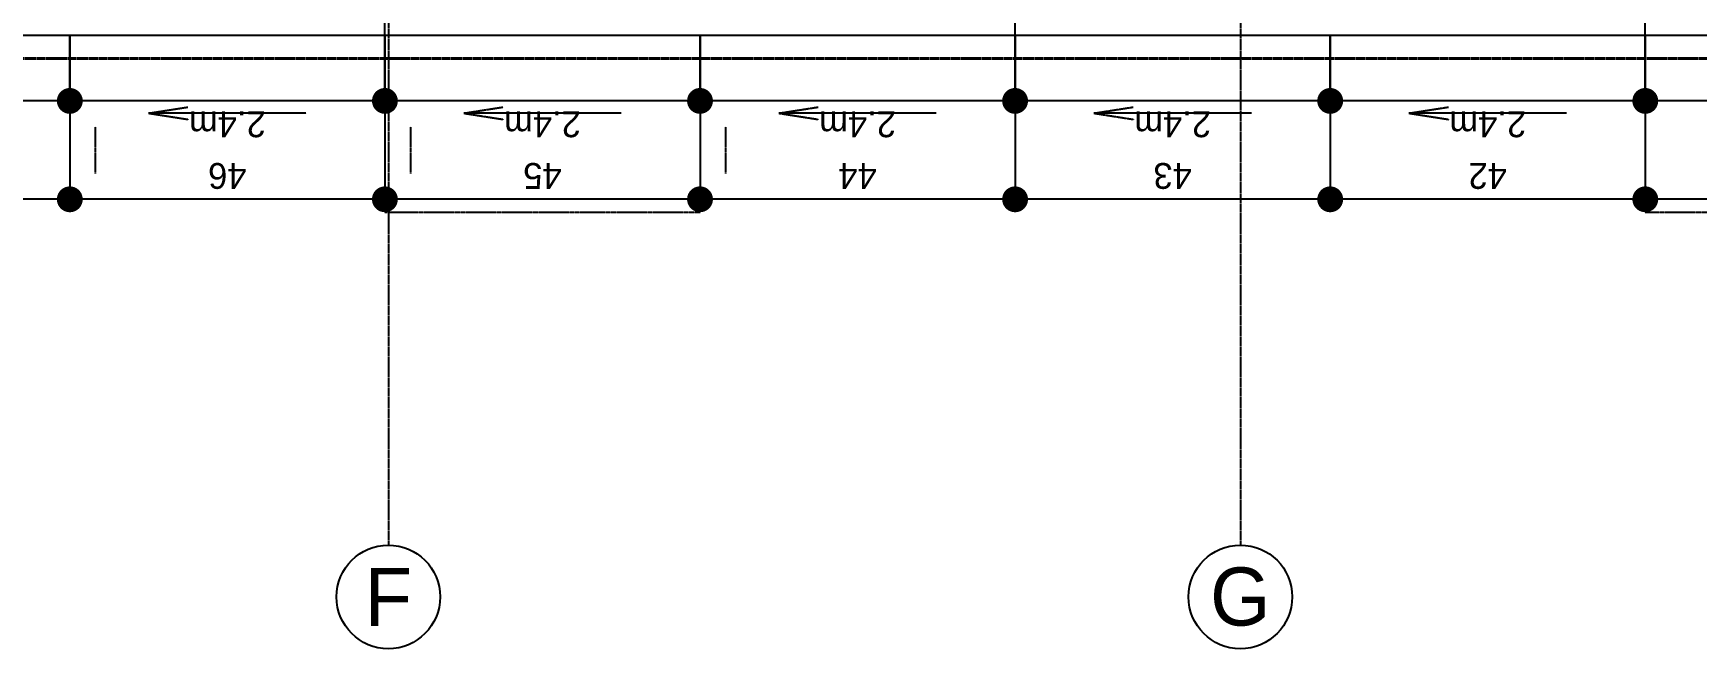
# Model space of a CAD drawing. Header units: millimetres. Extents: x -881708 to -119807, y 0 to 594021.
# Drawn here: x -699221 to -686345, y 432914 to 437680 of the extents above; entities that cross this region are included whole.
import ezdxf
from ezdxf.enums import TextEntityAlignment as Align

# ---------------------------------------------------------------- set-up
doc = ezdxf.new("R2010")
doc.units = ezdxf.units.MM
for name, pattern in [('ACAD_ISO02W100', [15, 12, -3]), ('KwikScaf_DASHED', [3.75, 2.5, -1.25]), ('KwikScaf_Line', [1, 1, 0])]:
    doc.linetypes.add(name, pattern=pattern)
doc.layers.add('Grid Lines', color=1, linetype='CONTINUOUS')
doc.layers.add('KwikScaf Schematic', color=7, linetype='CONTINUOUS')
doc.styles.add('Waco', font='vrinda.ttf', dxfattribs={"height": 250})

msp = doc.modelspace()

# ---------------------------------------------------------------- linework, layer by layer
at = {"layer": 'Grid Lines', "linetype": 'ACAD_ISO02W100'}
for points in [[(-696473.0081804995, 461052.8399247658), (-696473.0081804995, 433716.1710714251)], [(-689878.0081804995, 461052.8399247658), (-689878.0081804995, 433716.1710714251)]]:
    msp.add_lwpolyline(points, dxfattribs=at)
at = {"layer": 'Grid Lines', "color": 142, "linetype": 'ACAD_ISO02W100', "lineweight": 40}
msp.add_lwpolyline([(-733637.6533387629, 437484.9106241141), (-676846.4512402248, 437484.9106241141)], dxfattribs=at)
at = {"layer": 'Grid Lines'}
for centre in [(-696473.0081804995, 433314.9298244291), (-689878.0081804995, 433314.9298244291)]:
    msp.add_circle(centre, 401.2412469959818, dxfattribs=at)
at = {"layer": 'KwikScaf Schematic', "color": 3, "linetype": 'KwikScaf_Line'}
for p, q in [((-696499.5598567328, 437664.2185758506), (-696499.5598567328, 438364.2185758506)), ((-691621.5598567328, 437664.2185758506), (-691621.5598567328, 438364.2185758506)), ((-686743.5598567328, 437664.2185758506), (-686743.5598567328, 438364.2185758506)), ((-701377.5598567328, 437664.2185758506), (-698938.5598567328, 437664.2185758506)), ((-698938.5598567328, 437156.2185758506), (-698938.5598567328, 437664.2185758506)), ((-698938.5598567328, 437664.2185758506), (-696499.5598567328, 437664.2185758506)), ((-698938.5598567328, 437664.2185758506), (-698938.5598567328, 437156.2185758506)), ((-696499.5598567328, 437156.2185758506), (-696499.5598567328, 437664.2185758506)), ((-696499.5598567328, 437664.2185758506), (-694060.5598567328, 437664.2185758506)), ((-696499.5598567328, 437664.2185758506), (-696499.5598567328, 437156.2185758506)), ((-694060.5598567328, 437156.2185758506), (-694060.5598567328, 437664.2185758506)), ((-694060.5598567328, 437664.2185758506), (-691621.5598567328, 437664.2185758506)), ((-694060.5598567328, 437664.2185758506), (-694060.5598567328, 437156.2185758506)), ((-691621.5598567328, 437156.2185758506), (-691621.5598567328, 437664.2185758506)), ((-691621.5598567328, 437664.2185758506), (-689182.5598567328, 437664.2185758506)), ((-691621.5598567328, 437664.2185758506), (-691621.5598567328, 437156.2185758506)), ((-689182.5598567328, 437156.2185758506), (-689182.5598567328, 437664.2185758506)), ((-689182.5598567328, 437664.2185758506), (-686743.5598567328, 437664.2185758506)), ((-689182.5598567328, 437664.2185758506), (-689182.5598567328, 437156.2185758506)), ((-686743.5598567328, 437664.2185758506), (-686743.5598567328, 437156.2185758506)), ((-686743.5598567328, 437156.2185758506), (-686743.5598567328, 437664.2185758506)), ((-686743.5598567328, 437664.2185758506), (-684304.5598567328, 437664.2185758506)), ((-698938.5598567328, 437156.2185758506), (-701377.5598567328, 437156.2185758506)), ((-698938.5598567328, 437156.2185758506), (-698938.5598567328, 436394.2185758506)), ((-696499.5598567328, 437156.2185758506), (-698938.5598567328, 437156.2185758506)), ((-696499.5598567328, 437156.2185758506), (-696499.5598567328, 436394.2185758506)), ((-694060.5598567328, 437156.2185758506), (-696499.5598567328, 437156.2185758506)), ((-694060.5598567328, 437156.2185758506), (-694060.5598567328, 436394.2185758506)), ((-691621.5598567328, 437156.2185758506), (-694060.5598567328, 437156.2185758506)), ((-691621.5598567328, 437156.2185758506), (-691621.5598567328, 436394.2185758506)), ((-689182.5598567328, 437156.2185758506), (-691621.5598567328, 437156.2185758506)), ((-689182.5598567328, 437156.2185758506), (-689182.5598567328, 436394.2185758506)), ((-686743.5598567328, 437156.2185758506), (-689182.5598567328, 437156.2185758506)), ((-686743.5598567328, 437156.2185758506), (-686743.5598567328, 436394.2185758506)), ((-684304.5598567328, 437156.2185758506), (-686743.5598567328, 437156.2185758506)), ((-698328.8098567328, 437060.9685758506), (-698023.9348567328, 437108.5935758506)), ((-697109.3098567328, 437060.9685758506), (-698328.8098567328, 437060.9685758506)), ((-698328.8098567328, 437060.9685758506), (-698023.9348567328, 437013.3435758506)), ((-695889.8098567328, 437060.9685758506), (-695584.9348567328, 437108.5935758506)), ((-694670.3098567328, 437060.9685758506), (-695889.8098567328, 437060.9685758506)), ((-695889.8098567328, 437060.9685758506), (-695584.9348567328, 437013.3435758506)), ((-693450.8098567328, 437060.9685758506), (-693145.9348567328, 437108.5935758506)), ((-692231.3098567328, 437060.9685758506), (-693450.8098567328, 437060.9685758506)), ((-693450.8098567328, 437060.9685758506), (-693145.9348567328, 437013.3435758506)), ((-691011.8098567328, 437060.9685758506), (-690706.9348567328, 437108.5935758506)), ((-689792.3098567328, 437060.9685758506), (-691011.8098567328, 437060.9685758506)), ((-691011.8098567328, 437060.9685758506), (-690706.9348567328, 437013.3435758506)), ((-688572.8098567328, 437060.9685758506), (-688267.9348567328, 437108.5935758506)), ((-687353.3098567328, 437060.9685758506), (-688572.8098567328, 437060.9685758506)), ((-688572.8098567328, 437060.9685758506), (-688267.9348567328, 437013.3435758506)), ((-698938.5598567328, 436394.2185758506), (-701377.5598567328, 436394.2185758506)), ((-696499.5598567328, 436394.2185758506), (-698938.5598567328, 436394.2185758506)), ((-694060.5598567328, 436394.2185758506), (-696499.5598567328, 436394.2185758506)), ((-691621.5598567328, 436394.2185758506), (-694060.5598567328, 436394.2185758506)), ((-689182.5598567328, 436394.2185758506), (-691621.5598567328, 436394.2185758506)), ((-686743.5598567328, 436394.2185758506), (-689182.5598567328, 436394.2185758506)), ((-684304.5598567328, 436394.2185758506), (-686743.5598567328, 436394.2185758506))]:
    msp.add_line(p, q, dxfattribs=at)
at = {"layer": 'KwikScaf Schematic', "color": 3, "linetype": 'KwikScaf_DASHED'}
for p, q in [((-698738.5598567328, 436594.2185758506), (-698738.5598567328, 436956.2185758506)), ((-696299.5598567328, 436594.2185758506), (-696299.5598567328, 436956.2185758506)), ((-693860.5598567328, 436594.2185758506), (-693860.5598567328, 436956.2185758506)), ((-696499.5598567328, 436294.2185758506), (-694060.5598567328, 436294.2185758506)), ((-686743.5598567328, 436294.2185758506), (-684304.5598567328, 436294.2185758506))]:
    msp.add_line(p, q, dxfattribs=at)
at = {"layer": 'KwikScaf Schematic', "color": 3, "linetype": 'KwikScaf_Line'}
for points in [[(-698938.5598567328, 437106.2185758506, 100, 99.99999999999999, -0.1989123673796593), (-698973.9151957922, 437120.8632367913, 99.99999999999999, 100, -0.1989123673796627), (-698988.5598567328, 437156.2185758506, 100, 99.99999999999999, -0.1989123673796627), (-698973.9151957922, 437191.5739149099, 99.99999999999999, 100, -0.1989123673796593), (-698938.5598567328, 437206.2185758506, 100, 100, -0.1989123673796575), (-698903.2045176735, 437191.5739149099, 100, 100, -0.1989123673796525), (-698888.5598567328, 437156.2185758506, 100, 100, -0.1989123673796525), (-698903.2045176735, 437120.8632367913, 100, 100, -0.1989123673796575)], [(-696499.5598567328, 437106.2185758506, 100, 99.99999999999999, -0.1989123673796593), (-696534.9151957922, 437120.8632367913, 99.99999999999999, 100, -0.1989123673796627), (-696549.5598567328, 437156.2185758506, 100, 99.99999999999999, -0.1989123673796627), (-696534.9151957922, 437191.5739149099, 99.99999999999999, 100, -0.1989123673796593), (-696499.5598567328, 437206.2185758506, 100, 100, -0.1989123673796575), (-696464.2045176735, 437191.5739149099, 100, 100, -0.1989123673796525), (-696449.5598567328, 437156.2185758506, 100, 100, -0.1989123673796525), (-696464.2045176735, 437120.8632367913, 100, 100, -0.1989123673796575)], [(-694060.5598567328, 437106.2185758506, 100, 99.99999999999999, -0.1989123673796593), (-694095.9151957922, 437120.8632367913, 99.99999999999999, 100, -0.1989123673796627), (-694110.5598567328, 437156.2185758506, 100, 99.99999999999999, -0.1989123673796627), (-694095.9151957922, 437191.5739149099, 99.99999999999999, 100, -0.1989123673796593), (-694060.5598567328, 437206.2185758506, 100, 100, -0.1989123673796575), (-694025.2045176735, 437191.5739149099, 100, 100, -0.1989123673796525), (-694010.5598567328, 437156.2185758506, 100, 100, -0.1989123673796525), (-694025.2045176735, 437120.8632367913, 100, 100, -0.1989123673796575)], [(-691621.5598567328, 437106.2185758506, 100, 99.99999999999999, -0.1989123673796593), (-691656.9151957922, 437120.8632367913, 99.99999999999999, 100, -0.1989123673796627), (-691671.5598567328, 437156.2185758506, 100, 99.99999999999999, -0.1989123673796627), (-691656.9151957922, 437191.5739149099, 99.99999999999999, 100, -0.1989123673796593), (-691621.5598567328, 437206.2185758506, 100, 100, -0.1989123673796575), (-691586.2045176735, 437191.5739149099, 100, 100, -0.1989123673796525), (-691571.5598567328, 437156.2185758506, 100, 100, -0.1989123673796525), (-691586.2045176735, 437120.8632367913, 100, 100, -0.1989123673796575)], [(-689182.5598567328, 437106.2185758506, 100, 99.99999999999999, -0.1989123673796593), (-689217.9151957922, 437120.8632367913, 99.99999999999999, 100, -0.1989123673796627), (-689232.5598567328, 437156.2185758506, 100, 99.99999999999999, -0.1989123673796627), (-689217.9151957922, 437191.5739149099, 99.99999999999999, 100, -0.1989123673796593), (-689182.5598567328, 437206.2185758506, 100, 100, -0.1989123673796575), (-689147.2045176735, 437191.5739149099, 100, 100, -0.1989123673796525), (-689132.5598567328, 437156.2185758506, 100, 100, -0.1989123673796525), (-689147.2045176735, 437120.8632367913, 100, 100, -0.1989123673796575)], [(-686743.5598567328, 437106.2185758506, 100, 99.99999999999999, -0.1989123673796593), (-686778.9151957922, 437120.8632367913, 99.99999999999999, 100, -0.1989123673796627), (-686793.5598567328, 437156.2185758506, 100, 99.99999999999999, -0.1989123673796627), (-686778.9151957922, 437191.5739149099, 99.99999999999999, 100, -0.1989123673796593), (-686743.5598567328, 437206.2185758506, 100, 100, -0.1989123673796575), (-686708.2045176735, 437191.5739149099, 100, 100, -0.1989123673796525), (-686693.5598567328, 437156.2185758506, 100, 100, -0.1989123673796525), (-686708.2045176735, 437120.8632367913, 100, 100, -0.1989123673796575)], [(-698938.5598567328, 436344.2185758506, 100, 100, -0.1989123673796651), (-698973.9151957922, 436358.8632367913, 100, 100, -0.1989123673796651), (-698988.5598567328, 436394.2185758506, 100, 99.99999999999999, -0.1989123673796633), (-698973.9151957922, 436429.5739149099, 99.99999999999999, 100, -0.1989123673796608), (-698938.5598567328, 436444.2185758506, 100, 99.99999999999999, -0.1989123673796541), (-698903.2045176735, 436429.5739149099, 99.99999999999999, 100, -0.1989123673796558), (-698888.5598567328, 436394.2185758506, 100, 100, -0.198912367379653), (-698903.2045176735, 436358.8632367913, 100, 100, -0.1989123673796589)], [(-698938.5598567328, 436344.2185758506, 100, 99.99999999999999, -0.1989123673796587), (-698973.9151957922, 436358.8632367913, 99.99999999999999, 100, -0.1989123673796583), (-698988.5598567328, 436394.2185758506, 100, 100, -0.1989123673796577), (-698973.9151957922, 436429.5739149099, 100, 100, -0.1989123673796573), (-698938.5598567328, 436444.2185758506, 100, 100, -0.1989123673796573), (-698903.2045176735, 436429.5739149099, 100, 100, -0.1989123673796577), (-698888.5598567328, 436394.2185758506, 100, 99.99999999999999, -0.1989123673796583), (-698903.2045176735, 436358.8632367913, 99.99999999999999, 100, -0.1989123673796587)], [(-696499.5598567328, 436344.2185758506, 100, 100, -0.1989123673796651), (-696534.9151957922, 436358.8632367913, 100, 100, -0.1989123673796651), (-696549.5598567328, 436394.2185758506, 100, 99.99999999999999, -0.1989123673796633), (-696534.9151957922, 436429.5739149099, 99.99999999999999, 100, -0.1989123673796608), (-696499.5598567328, 436444.2185758506, 100, 99.99999999999999, -0.1989123673796541), (-696464.2045176735, 436429.5739149099, 99.99999999999999, 100, -0.1989123673796558), (-696449.5598567328, 436394.2185758506, 100, 100, -0.198912367379653), (-696464.2045176735, 436358.8632367913, 100, 100, -0.1989123673796589)], [(-696499.5598567328, 436344.2185758506, 100, 99.99999999999999, -0.1989123673796587), (-696534.9151957922, 436358.8632367913, 99.99999999999999, 100, -0.1989123673796583), (-696549.5598567328, 436394.2185758506, 100, 100, -0.1989123673796577), (-696534.9151957922, 436429.5739149099, 100, 100, -0.1989123673796573), (-696499.5598567328, 436444.2185758506, 100, 100, -0.1989123673796573), (-696464.2045176735, 436429.5739149099, 100, 100, -0.1989123673796577), (-696449.5598567328, 436394.2185758506, 100, 99.99999999999999, -0.1989123673796583), (-696464.2045176735, 436358.8632367913, 99.99999999999999, 100, -0.1989123673796587)], [(-694060.5598567328, 436344.2185758506, 100, 100, -0.1989123673796651), (-694095.9151957922, 436358.8632367913, 100, 100, -0.1989123673796651), (-694110.5598567328, 436394.2185758506, 100, 99.99999999999999, -0.1989123673796633), (-694095.9151957922, 436429.5739149099, 99.99999999999999, 100, -0.1989123673796608), (-694060.5598567328, 436444.2185758506, 100, 99.99999999999999, -0.1989123673796541), (-694025.2045176735, 436429.5739149099, 99.99999999999999, 100, -0.1989123673796558), (-694010.5598567328, 436394.2185758506, 100, 100, -0.198912367379653), (-694025.2045176735, 436358.8632367913, 100, 100, -0.1989123673796589)], [(-694060.5598567328, 436344.2185758506, 100, 99.99999999999999, -0.1989123673796587), (-694095.9151957922, 436358.8632367913, 99.99999999999999, 100, -0.1989123673796583), (-694110.5598567328, 436394.2185758506, 100, 100, -0.1989123673796577), (-694095.9151957922, 436429.5739149099, 100, 100, -0.1989123673796573), (-694060.5598567328, 436444.2185758506, 100, 100, -0.1989123673796573), (-694025.2045176735, 436429.5739149099, 100, 100, -0.1989123673796577), (-694010.5598567328, 436394.2185758506, 100, 99.99999999999999, -0.1989123673796583), (-694025.2045176735, 436358.8632367913, 99.99999999999999, 100, -0.1989123673796587)], [(-691621.5598567328, 436344.2185758506, 100, 100, -0.1989123673796651), (-691656.9151957922, 436358.8632367913, 100, 100, -0.1989123673796651), (-691671.5598567328, 436394.2185758506, 100, 99.99999999999999, -0.1989123673796633), (-691656.9151957922, 436429.5739149099, 99.99999999999999, 100, -0.1989123673796608), (-691621.5598567328, 436444.2185758506, 100, 99.99999999999999, -0.1989123673796541), (-691586.2045176735, 436429.5739149099, 99.99999999999999, 100, -0.1989123673796558), (-691571.5598567328, 436394.2185758506, 100, 100, -0.198912367379653), (-691586.2045176735, 436358.8632367913, 100, 100, -0.1989123673796589)], [(-691621.5598567328, 436344.2185758506, 100, 99.99999999999999, -0.1989123673796587), (-691656.9151957922, 436358.8632367913, 99.99999999999999, 100, -0.1989123673796583), (-691671.5598567328, 436394.2185758506, 100, 100, -0.1989123673796577), (-691656.9151957922, 436429.5739149099, 100, 100, -0.1989123673796573), (-691621.5598567328, 436444.2185758506, 100, 100, -0.1989123673796573), (-691586.2045176735, 436429.5739149099, 100, 100, -0.1989123673796577), (-691571.5598567328, 436394.2185758506, 100, 99.99999999999999, -0.1989123673796583), (-691586.2045176735, 436358.8632367913, 99.99999999999999, 100, -0.1989123673796587)], [(-689182.5598567328, 436344.2185758506, 100, 100, -0.1989123673796651), (-689217.9151957922, 436358.8632367913, 100, 100, -0.1989123673796651), (-689232.5598567328, 436394.2185758506, 100, 99.99999999999999, -0.1989123673796633), (-689217.9151957922, 436429.5739149099, 99.99999999999999, 100, -0.1989123673796608), (-689182.5598567328, 436444.2185758506, 100, 99.99999999999999, -0.1989123673796541), (-689147.2045176735, 436429.5739149099, 99.99999999999999, 100, -0.1989123673796558), (-689132.5598567328, 436394.2185758506, 100, 100, -0.198912367379653), (-689147.2045176735, 436358.8632367913, 100, 100, -0.1989123673796589)], [(-689182.5598567328, 436344.2185758506, 100, 99.99999999999999, -0.1989123673796587), (-689217.9151957922, 436358.8632367913, 99.99999999999999, 100, -0.1989123673796583), (-689232.5598567328, 436394.2185758506, 100, 100, -0.1989123673796577), (-689217.9151957922, 436429.5739149099, 100, 100, -0.1989123673796573), (-689182.5598567328, 436444.2185758506, 100, 100, -0.1989123673796573), (-689147.2045176735, 436429.5739149099, 100, 100, -0.1989123673796577), (-689132.5598567328, 436394.2185758506, 100, 99.99999999999999, -0.1989123673796583), (-689147.2045176735, 436358.8632367913, 99.99999999999999, 100, -0.1989123673796587)], [(-686743.5598567328, 436344.2185758506, 100, 99.99999999999999, -0.1989123673796587), (-686778.9151957922, 436358.8632367913, 99.99999999999999, 100, -0.1989123673796583), (-686793.5598567328, 436394.2185758506, 100, 100, -0.1989123673796577), (-686778.9151957922, 436429.5739149099, 100, 100, -0.1989123673796573), (-686743.5598567328, 436444.2185758506, 100, 100, -0.1989123673796573), (-686708.2045176735, 436429.5739149099, 100, 100, -0.1989123673796577), (-686693.5598567328, 436394.2185758506, 100, 99.99999999999999, -0.1989123673796583), (-686708.2045176735, 436358.8632367913, 99.99999999999999, 100, -0.1989123673796587)], [(-686743.5598567328, 436344.2185758506, 100, 100, -0.1989123673796651), (-686778.9151957922, 436358.8632367913, 100, 100, -0.1989123673796651), (-686793.5598567328, 436394.2185758506, 100, 99.99999999999999, -0.1989123673796633), (-686778.9151957922, 436429.5739149099, 99.99999999999999, 100, -0.1989123673796608), (-686743.5598567328, 436444.2185758506, 100, 99.99999999999999, -0.1989123673796541), (-686708.2045176735, 436429.5739149099, 99.99999999999999, 100, -0.1989123673796558), (-686693.5598567328, 436394.2185758506, 100, 100, -0.198912367379653), (-686708.2045176735, 436358.8632367913, 100, 100, -0.1989123673796589)]]:
    msp.add_lwpolyline(points, format="xyseb", close=True, dxfattribs=at)
at = {"layer": 'KwikScaf Schematic', "color": 3, "linetype": 'KwikScaf_Line', "const_width": 100}
for points in [[(-698938.5598567328, 437106.2185758506, -0.198912367379658), (-698973.9151957922, 437120.8632367913, -0.198912367379658), (-698988.5598567328, 437156.2185758506, -0.198912367379658), (-698973.9151957922, 437191.5739149099, -0.198912367379658), (-698938.5598567328, 437206.2185758506, -0.198912367379658), (-698903.2045176735, 437191.5739149099, -0.198912367379658), (-698888.5598567328, 437156.2185758506, -0.198912367379658), (-698903.2045176735, 437120.8632367913, -0.198912367379658)], [(-696499.5598567328, 437106.2185758506, -0.198912367379658), (-696534.9151957922, 437120.8632367913, -0.198912367379658), (-696549.5598567328, 437156.2185758506, -0.198912367379658), (-696534.9151957922, 437191.5739149099, -0.198912367379658), (-696499.5598567328, 437206.2185758506, -0.198912367379658), (-696464.2045176735, 437191.5739149099, -0.198912367379658), (-696449.5598567328, 437156.2185758506, -0.198912367379658), (-696464.2045176735, 437120.8632367913, -0.198912367379658)], [(-694060.5598567328, 437106.2185758506, -0.198912367379658), (-694095.9151957922, 437120.8632367913, -0.198912367379658), (-694110.5598567328, 437156.2185758506, -0.198912367379658), (-694095.9151957922, 437191.5739149099, -0.198912367379658), (-694060.5598567328, 437206.2185758506, -0.198912367379658), (-694025.2045176735, 437191.5739149099, -0.198912367379658), (-694010.5598567328, 437156.2185758506, -0.198912367379658), (-694025.2045176735, 437120.8632367913, -0.198912367379658)], [(-691621.5598567328, 437106.2185758506, -0.198912367379658), (-691656.9151957922, 437120.8632367913, -0.198912367379658), (-691671.5598567328, 437156.2185758506, -0.198912367379658), (-691656.9151957922, 437191.5739149099, -0.198912367379658), (-691621.5598567328, 437206.2185758506, -0.198912367379658), (-691586.2045176735, 437191.5739149099, -0.198912367379658), (-691571.5598567328, 437156.2185758506, -0.198912367379658), (-691586.2045176735, 437120.8632367913, -0.198912367379658)], [(-689182.5598567328, 437106.2185758506, -0.198912367379658), (-689217.9151957922, 437120.8632367913, -0.198912367379658), (-689232.5598567328, 437156.2185758506, -0.198912367379658), (-689217.9151957922, 437191.5739149099, -0.198912367379658), (-689182.5598567328, 437206.2185758506, -0.198912367379658), (-689147.2045176735, 437191.5739149099, -0.198912367379658), (-689132.5598567328, 437156.2185758506, -0.198912367379658), (-689147.2045176735, 437120.8632367913, -0.198912367379658)], [(-686743.5598567328, 437106.2185758506, -0.198912367379658), (-686778.9151957922, 437120.8632367913, -0.198912367379658), (-686793.5598567328, 437156.2185758506, -0.198912367379658), (-686778.9151957922, 437191.5739149099, -0.198912367379658), (-686743.5598567328, 437206.2185758506, -0.198912367379658), (-686708.2045176735, 437191.5739149099, -0.198912367379658), (-686693.5598567328, 437156.2185758506, -0.198912367379658), (-686708.2045176735, 437120.8632367913, -0.198912367379658)]]:
    msp.add_lwpolyline(points, format="xyb", close=True, dxfattribs=at)

# ---------------------------------------------------------------- texts
at = {"layer": 'Grid Lines', "char_height": 450, "attachment_point": 5, "style": 'Waco'}
for s, insert in [('F', (-696473.0081804995, 433314.9298244291)), ('G', (-689878.0081804995, 433314.9298244291))]:
    msp.add_mtext_dynamic_manual_height_columns(s, width=637.098578512203, gutter_width=1250, heights=[0], dxfattribs=dict(at, insert=insert))
at = {"layer": 'KwikScaf Schematic'}
for s, p in [('2.4m', (-697719.0598567328, 436975.2185758506)), ('2.4m', (-695280.0598567328, 436975.2185758506)), ('2.4m', (-692841.0598567328, 436975.2185758506)), ('2.4m', (-690402.0598567328, 436975.2185758506)), ('2.4m', (-687963.0598567328, 436975.2185758506)), ('46', (-697719.0598567328, 436575.2185758506)), ('45', (-695280.0598567328, 436575.2185758506)), ('44', (-692841.0598567328, 436575.2185758506)), ('43', (-690402.0598567328, 436575.2185758506)), ('42', (-687963.0598567328, 436575.2185758506))]:
    msp.add_text(s, height=200, rotation=180, dxfattribs=at).set_placement(p, align=Align.MIDDLE_CENTER)

doc.saveas('drawing.dxf')
